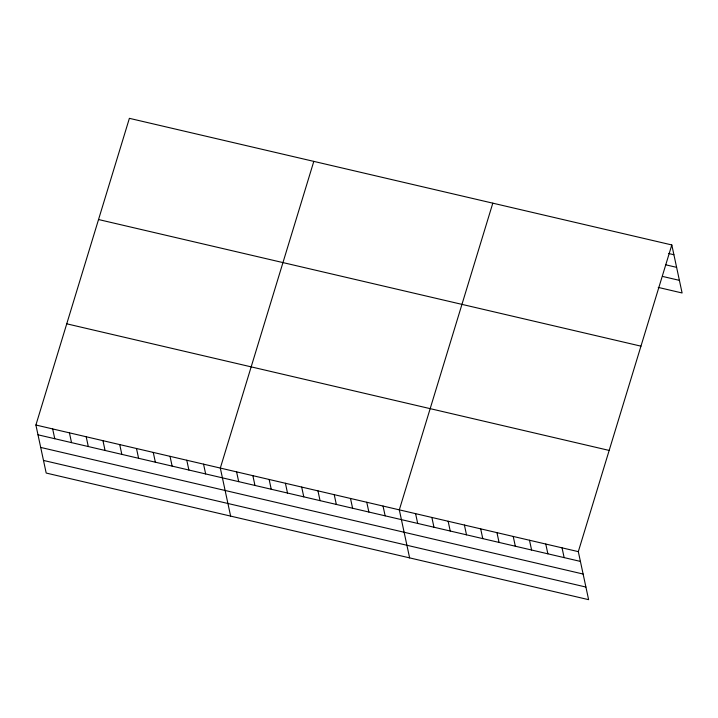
<?xml version="1.0" encoding="UTF-8"?>
<svg xmlns="http://www.w3.org/2000/svg" width="718" height="718" viewBox="0 0 718 718"><rect width="100%" height="100%" fill="white"/><g stroke="black" fill="none" stroke-linecap="round" stroke-linejoin="round"><path stroke-width="1.08" d="M671.806 244.946L578.313 551.639L588.616 599.665L46.194 473.054L35.9 425.02L129.384 118.335L671.806 244.946L682.1 292.98L658.235 287.406M313.811 161.379L220.318 468.073L230.622 516.098M492.808 203.167L399.316 509.852L409.619 557.886M668.476 253.463L673.897 254.728M665.757 264.816L676.607 267.347M663.118 276.556L679.39 280.352M98.537 219.537L640.95 346.157M66.747 323.818L609.169 450.428M35.9 425.02L578.313 551.639M38 434.803L580.413 561.413M40.702 447.431L583.124 574.041M43.493 460.435L585.906 587.046M562.041 547.834L564.142 557.617M545.77 544.038L547.87 553.82M529.498 540.241L531.598 550.024M513.226 536.445L515.327 546.227M496.955 532.648L499.055 542.422M480.683 528.843L482.774 538.626M464.411 525.046L466.503 534.829M448.14 521.25L450.231 531.033M431.868 517.454L433.959 527.227M415.587 513.648L417.688 523.431M383.044 506.055L385.144 515.838M366.772 502.259L368.873 512.042M350.501 498.463L352.601 508.236M334.229 494.657L336.329 504.44M317.957 490.861L320.057 500.643M301.686 487.064L303.777 496.847M285.414 483.268L287.505 493.042M269.142 479.462L271.233 489.245M252.871 475.666L254.962 485.449M236.59 471.87L238.69 481.652M203.553 464.16L205.653 473.943M186.788 460.247L188.888 470.03M170.022 456.334L172.123 466.108M153.257 452.421L155.357 462.195M136.492 448.508L138.592 458.281M119.727 444.595L121.827 454.368M102.961 440.672L105.061 450.455M86.196 436.759L88.296 446.542M69.431 432.846L71.531 442.629M52.665 428.933L54.765 438.716"/></g></svg>
